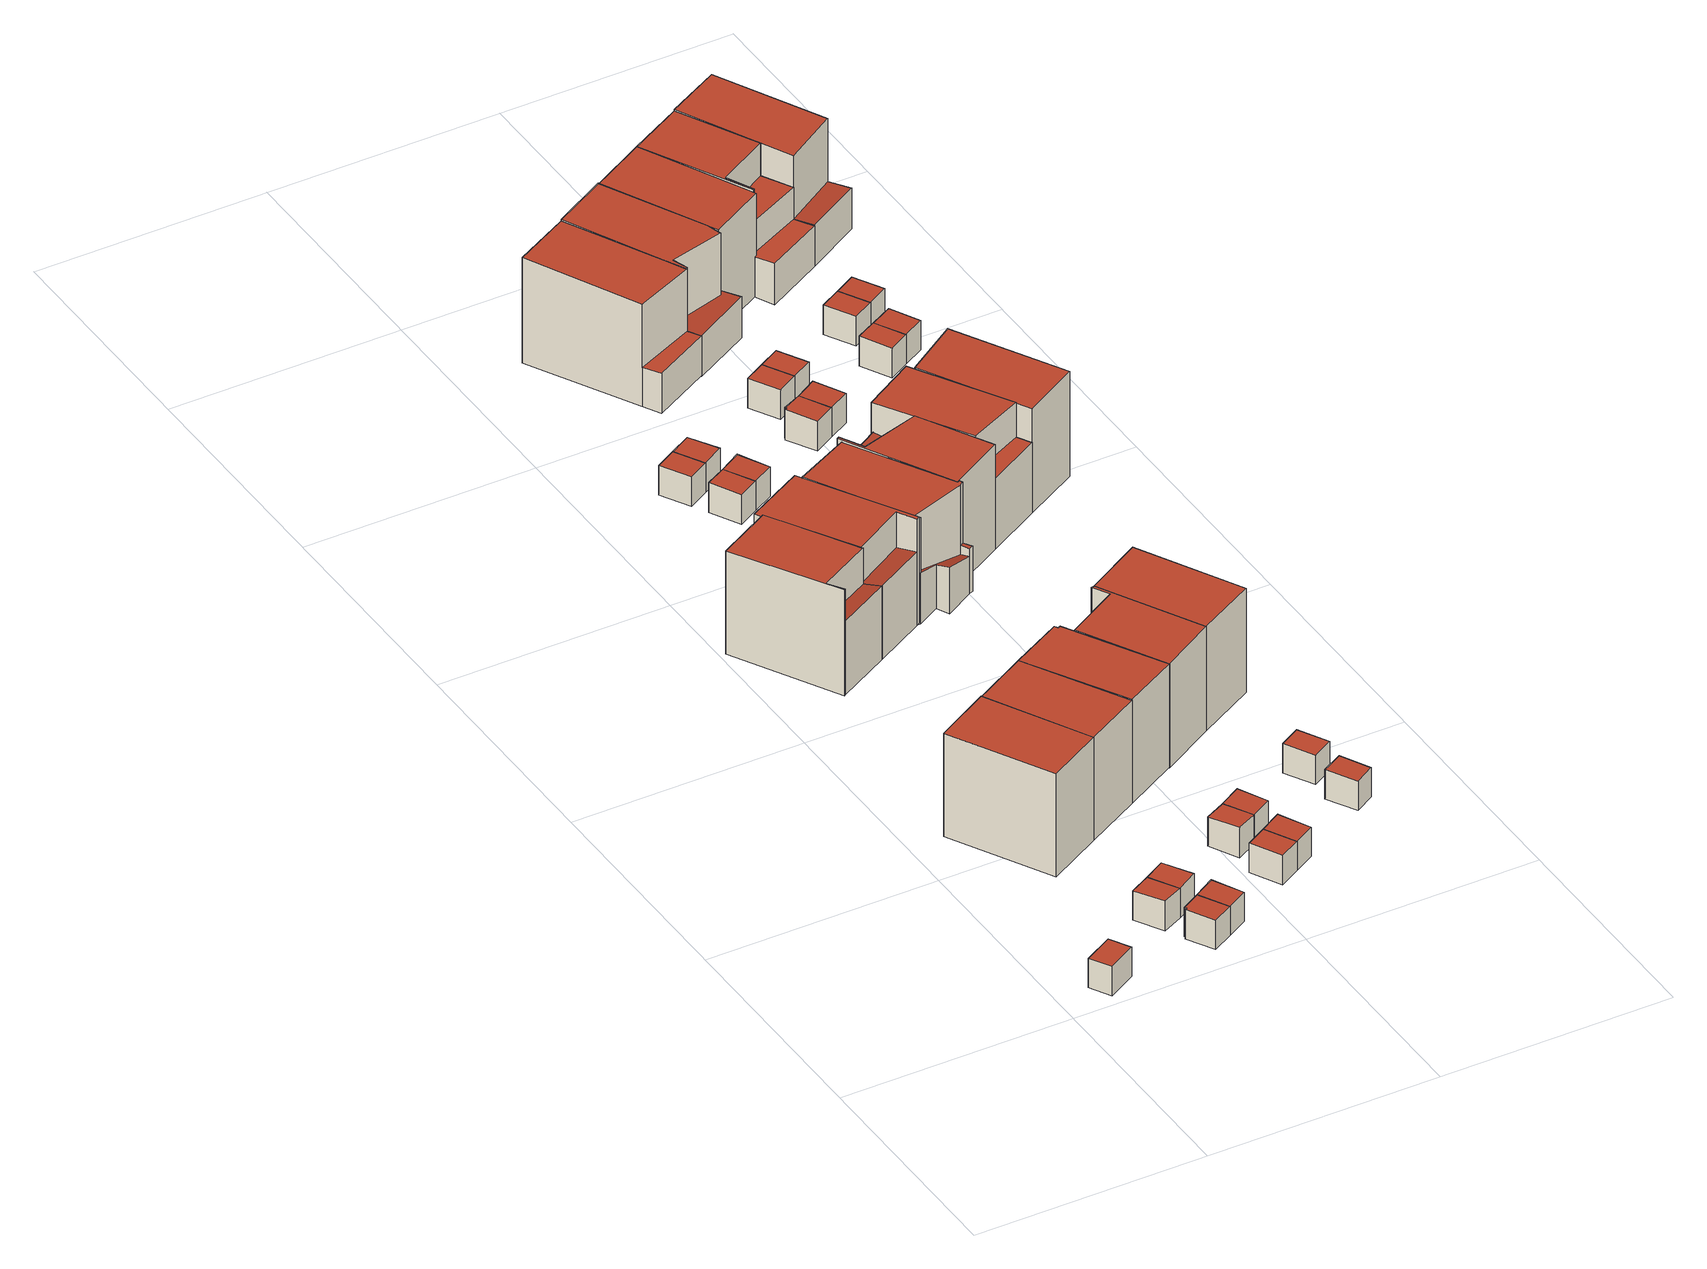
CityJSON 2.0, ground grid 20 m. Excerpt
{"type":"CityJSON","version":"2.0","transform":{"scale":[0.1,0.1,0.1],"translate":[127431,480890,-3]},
"CityObjects":{
"building1":{"type":"Building","attributes":{"b3_dak_type":"multiple horizontal","b3_h_dak_50p":0.6,"b3_h_dak_70p":0.63,"b3_h_dak_max":0.72,"b3_h_dak_min":0.54,"b3_h_maaiveld":-2.08,"b3_kas_warenhuis":false,"b3_mutatie_ahn3_ahn4":true,"b3_reconstructie_onvolledig":false,"b3_rmse_lod12":0.0441,"b3_rmse_lod13":0.0441,"b3_rmse_lod22":0.0418,"b3_val3dity_lod12":"[]","b3_val3dity_lod13":"[]","b3_val3dity_lod22":"[]","b3_volume_lod12":15.95,"b3_volume_lod13":15.95,"b3_volume_lod22":15.9,"geconstateerd":false,"oorspronkelijkbouwjaar":2018,"status":"Pand in gebruik"},"children":["building1-1"]},
"building1-1":{"type":"BuildingPart","parents":["building1"],"geometry":[{"type":"Solid","lod":"2.2","boundaries":[[[[0,1,2,3]],[[4,0,3,5]],[[5,3,2,6]],[[6,2,1,7]],[[7,1,0,4]],[[7,4,5,6]]]],"semantics":{"surfaces":[{"type":"GroundSurface"},{"type":"WallSurface","on_footprint_edge":true},{"type":"RoofSurface"}],"values":[[0,1,1,1,1,2]]}}]},
"building2":{"type":"Building","attributes":{"b3_dak_type":"multiple horizontal","b3_h_dak_50p":0.63,"b3_h_dak_70p":0.66,"b3_h_dak_max":0.71,"b3_h_dak_min":0.42,"b3_h_maaiveld":-2.09,"b3_kas_warenhuis":false,"b3_mutatie_ahn3_ahn4":true,"b3_reconstructie_onvolledig":false,"b3_rmse_lod12":0.0407,"b3_rmse_lod13":0.0407,"b3_rmse_lod22":0.0365,"b3_val3dity_lod12":"[]","b3_val3dity_lod13":"[]","b3_val3dity_lod22":"[]","b3_volume_lod12":16,"b3_volume_lod13":16,"b3_volume_lod22":15.91,"geconstateerd":false,"oorspronkelijkbouwjaar":2018,"status":"Pand in gebruik"},"children":["building2-1"]},
"building2-1":{"type":"BuildingPart","parents":["building2"],"geometry":[{"type":"Solid","lod":"2.2","boundaries":[[[[8,9,10,11]],[[12,9,8,13]],[[14,10,9,12]],[[13,8,11,15]],[[15,11,10,14]],[[15,14,12,13]]]],"semantics":{"surfaces":[{"type":"GroundSurface"},{"type":"WallSurface","on_footprint_edge":true},{"type":"RoofSurface"}],"values":[[0,1,1,1,1,2]]}}]},
"building3":{"type":"Building","attributes":{"b3_dak_type":"multiple horizontal","b3_h_dak_50p":7.07,"b3_h_dak_70p":7.19,"b3_h_dak_max":7.38,"b3_h_dak_min":6.91,"b3_h_maaiveld":-2.43,"b3_kas_warenhuis":false,"b3_mutatie_ahn3_ahn4":true,"b3_reconstructie_onvolledig":false,"b3_rmse_lod12":0.13,"b3_rmse_lod13":0.13,"b3_rmse_lod22":0.111,"b3_val3dity_lod12":"[]","b3_val3dity_lod13":"[]","b3_val3dity_lod22":"[]","b3_volume_lod12":508.19,"b3_volume_lod13":508.19,"b3_volume_lod22":504.8,"geconstateerd":false,"oorspronkelijkbouwjaar":2018,"status":"Pand in gebruik"},"children":["building3-1"]},
"building3-1":{"type":"BuildingPart","parents":["building3"],"geometry":[{"type":"Solid","lod":"2.2","boundaries":[[[[16,17,18,19]],[[20,17,16,21]],[[21,16,19,22]],[[23,18,17,20]],[[22,19,18,23]],[[22,23,20,21]]]],"semantics":{"surfaces":[{"type":"GroundSurface"},{"type":"WallSurface","on_footprint_edge":true},{"type":"RoofSurface"}],"values":[[0,1,1,1,1,2]]}}]},
"building4":{"type":"Building","attributes":{"b3_dak_type":"multiple horizontal","b3_h_dak_50p":0.61,"b3_h_dak_70p":0.63,"b3_h_dak_max":0.71,"b3_h_dak_min":0.51,"b3_h_maaiveld":-2.09,"b3_kas_warenhuis":false,"b3_mutatie_ahn3_ahn4":true,"b3_reconstructie_onvolledig":false,"b3_rmse_lod12":0.0345,"b3_rmse_lod13":0.0345,"b3_rmse_lod22":0.0316,"b3_val3dity_lod12":"[]","b3_val3dity_lod13":"[]","b3_val3dity_lod22":"[]","b3_volume_lod12":15.91,"b3_volume_lod13":15.91,"b3_volume_lod22":15.88,"geconstateerd":false,"oorspronkelijkbouwjaar":2018,"status":"Pand in gebruik"},"children":["building4-1"]},
"building4-1":{"type":"BuildingPart","parents":["building4"],"geometry":[{"type":"Solid","lod":"2.2","boundaries":[[[[24,25,26,27,28,29]],[[30,24,29,31]],[[32,26,25,33]],[[34,27,26,32]],[[31,29,28,35]],[[35,28,27,34]],[[33,25,24,30]],[[33,30,31,35,34,32]]]],"semantics":{"surfaces":[{"type":"GroundSurface"},{"type":"WallSurface","on_footprint_edge":true},{"type":"RoofSurface"}],"values":[[0,1,1,1,1,1,1,2]]}}]},
"building5":{"type":"Building","attributes":{"b3_dak_type":"multiple horizontal","b3_h_dak_50p":0.63,"b3_h_dak_70p":0.65,"b3_h_dak_max":0.71,"b3_h_dak_min":0.55,"b3_h_maaiveld":-2.09,"b3_kas_warenhuis":false,"b3_mutatie_ahn3_ahn4":true,"b3_reconstructie_onvolledig":false,"b3_rmse_lod12":0.0331,"b3_rmse_lod13":0.0331,"b3_rmse_lod22":0.0301,"b3_val3dity_lod12":"[]","b3_val3dity_lod13":"[]","b3_val3dity_lod22":"[]","b3_volume_lod12":15.97,"b3_volume_lod13":15.97,"b3_volume_lod22":15.92,"geconstateerd":false,"oorspronkelijkbouwjaar":2018,"status":"Pand in gebruik"},"children":["building5-1"]},
"building5-1":{"type":"BuildingPart","parents":["building5"],"geometry":[{"type":"Solid","lod":"2.2","boundaries":[[[[36,37,10,9]],[[14,10,37,38]],[[12,9,10,14]],[[39,36,9,12]],[[38,37,36,39]],[[38,39,12,14]]]],"semantics":{"surfaces":[{"type":"GroundSurface"},{"type":"WallSurface","on_footprint_edge":true},{"type":"RoofSurface"}],"values":[[0,1,1,1,1,2]]}}]},
"building6":{"type":"Building","attributes":{"b3_dak_type":"multiple horizontal","b3_h_dak_50p":0.63,"b3_h_dak_70p":0.65,"b3_h_dak_max":0.7,"b3_h_dak_min":0.57,"b3_h_maaiveld":-2.09,"b3_kas_warenhuis":false,"b3_mutatie_ahn3_ahn4":true,"b3_reconstructie_onvolledig":false,"b3_rmse_lod12":0.0351,"b3_rmse_lod13":0.0351,"b3_rmse_lod22":0.0296,"b3_val3dity_lod12":"[]","b3_val3dity_lod13":"[]","b3_val3dity_lod22":"[]","b3_volume_lod12":16.19,"b3_volume_lod13":16.19,"b3_volume_lod22":16.16,"geconstateerd":false,"oorspronkelijkbouwjaar":2018,"status":"Pand in gebruik"},"children":["building6-1"]},
"building6-1":{"type":"BuildingPart","parents":["building6"],"geometry":[{"type":"Solid","lod":"2.2","boundaries":[[[[28,40,41,29]],[[42,40,28,35]],[[43,41,40,42]],[[35,28,29,31]],[[31,29,41,43]],[[31,43,42,35]]]],"semantics":{"surfaces":[{"type":"GroundSurface"},{"type":"WallSurface","on_footprint_edge":true},{"type":"RoofSurface"}],"values":[[0,1,1,1,1,2]]}}]},
"building7":{"type":"Building","attributes":{"b3_dak_type":"multiple horizontal","b3_h_dak_50p":7.09,"b3_h_dak_70p":7.21,"b3_h_dak_max":7.39,"b3_h_dak_min":6.9,"b3_h_maaiveld":-2.44,"b3_kas_warenhuis":false,"b3_mutatie_ahn3_ahn4":false,"b3_reconstructie_onvolledig":false,"b3_rmse_lod12":0.128,"b3_rmse_lod13":0.128,"b3_rmse_lod22":0.111,"b3_val3dity_lod12":"[]","b3_val3dity_lod13":"[]","b3_val3dity_lod22":"[]","b3_volume_lod12":509.82,"b3_volume_lod13":509.82,"b3_volume_lod22":506.48,"geconstateerd":false,"oorspronkelijkbouwjaar":2018,"status":"Pand in gebruik"},"children":["building7-1"]},
"building7-1":{"type":"BuildingPart","parents":["building7"],"geometry":[{"type":"Solid","lod":"2.2","boundaries":[[[[44,16,19,45]],[[21,16,44,46]],[[46,44,45,47]],[[48,19,16,21]],[[47,45,19,48]],[[47,48,21,46]]]],"semantics":{"surfaces":[{"type":"GroundSurface"},{"type":"WallSurface","on_footprint_edge":true},{"type":"RoofSurface"}],"values":[[0,1,1,1,1,2]]}}]},
"building8":{"type":"Building","attributes":{"b3_dak_type":"multiple horizontal","b3_h_dak_50p":7.04,"b3_h_dak_70p":7.19,"b3_h_dak_max":7.4,"b3_h_dak_min":3.95,"b3_h_maaiveld":-2.47,"b3_kas_warenhuis":false,"b3_mutatie_ahn3_ahn4":true,"b3_reconstructie_onvolledig":false,"b3_rmse_lod12":1.2,"b3_rmse_lod13":0.164,"b3_rmse_lod22":0.127,"b3_val3dity_lod12":"[]","b3_val3dity_lod13":"[]","b3_val3dity_lod22":"[]","b3_volume_lod12":539.79,"b3_volume_lod13":514.08,"b3_volume_lod22":509.12,"geconstateerd":false,"oorspronkelijkbouwjaar":2018,"status":"Pand in gebruik"},"children":["building8-1"]},
"building8-1":{"type":"BuildingPart","parents":["building8"],"geometry":[{"type":"Solid","lod":"2.2","boundaries":[[[[49,50,51,52,53,54,55]],[[56,57,58,59]],[[60,61,57,56]],[[62,51,50,63]],[[64,52,51,62]],[[65,53,52,64]],[[66,55,54,58]],[[59,58,54,53,65]],[[63,50,49,61,60]],[[61,49,55,66]],[[63,60,56,59,65,64,62]],[[61,66,58,57]]]],"semantics":{"surfaces":[{"type":"GroundSurface"},{"type":"WallSurface","on_footprint_edge":false},{"type":"WallSurface","on_footprint_edge":true},{"type":"RoofSurface"}],"values":[[0,1,1,2,2,2,2,2,2,2,3,3]]}}]},
"building9":{"type":"Building","attributes":{"b3_dak_type":"multiple horizontal","b3_h_dak_50p":0.61,"b3_h_dak_70p":0.63,"b3_h_dak_max":0.69,"b3_h_dak_min":0.51,"b3_h_maaiveld":-2.11,"b3_kas_warenhuis":false,"b3_mutatie_ahn3_ahn4":true,"b3_reconstructie_onvolledig":false,"b3_rmse_lod12":0.0415,"b3_rmse_lod13":0.0415,"b3_rmse_lod22":0.0357,"b3_val3dity_lod12":"[]","b3_val3dity_lod13":"[]","b3_val3dity_lod22":"[]","b3_volume_lod12":16.26,"b3_volume_lod13":16.26,"b3_volume_lod22":16.18,"geconstateerd":false,"oorspronkelijkbouwjaar":2018,"status":"Pand in gebruik"},"children":["building9-1"]},
"building9-1":{"type":"BuildingPart","parents":["building9"],"geometry":[{"type":"Solid","lod":"2.2","boundaries":[[[[67,68,69,70]],[[71,68,67,72]],[[72,67,70,73]],[[74,69,68,71]],[[73,70,69,74]],[[73,74,71,72]]]],"semantics":{"surfaces":[{"type":"GroundSurface"},{"type":"WallSurface","on_footprint_edge":true},{"type":"RoofSurface"}],"values":[[0,1,1,1,1,2]]}}]},
"building10":{"type":"Building","attributes":{"b3_dak_type":"multiple horizontal","b3_h_dak_50p":0.61,"b3_h_dak_70p":0.63,"b3_h_dak_max":0.7,"b3_h_dak_min":0.54,"b3_h_maaiveld":-2.13,"b3_kas_warenhuis":false,"b3_mutatie_ahn3_ahn4":true,"b3_reconstructie_onvolledig":false,"b3_rmse_lod12":0.0404,"b3_rmse_lod13":0.0404,"b3_rmse_lod22":0.0337,"b3_val3dity_lod12":"[]","b3_val3dity_lod13":"[]","b3_val3dity_lod22":"[]","b3_volume_lod12":15.99,"b3_volume_lod13":15.99,"b3_volume_lod22":15.94,"geconstateerd":false,"oorspronkelijkbouwjaar":2018,"status":"Pand in gebruik"},"children":["building10-1"]},
"building10-1":{"type":"BuildingPart","parents":["building10"],"geometry":[{"type":"Solid","lod":"2.2","boundaries":[[[[75,76,77,78]],[[79,76,75,80]],[[81,77,76,79]],[[80,75,78,82]],[[82,78,77,81]],[[82,81,79,80]]]],"semantics":{"surfaces":[{"type":"GroundSurface"},{"type":"WallSurface","on_footprint_edge":true},{"type":"RoofSurface"}],"values":[[0,1,1,1,1,2]]}}]},
"building11":{"type":"Building","attributes":{"b3_dak_type":"slanted","b3_h_dak_50p":7.04,"b3_h_dak_70p":7.19,"b3_h_dak_max":7.37,"b3_h_dak_min":3.97,"b3_h_maaiveld":-2.44,"b3_kas_warenhuis":false,"b3_mutatie_ahn3_ahn4":false,"b3_reconstructie_onvolledig":false,"b3_rmse_lod12":0.854,"b3_rmse_lod13":0.854,"b3_rmse_lod22":0.622,"b3_val3dity_lod12":"[]","b3_val3dity_lod13":"[]","b3_val3dity_lod22":"[]","b3_volume_lod12":509.03,"b3_volume_lod13":509.03,"b3_volume_lod22":504.03,"geconstateerd":false,"oorspronkelijkbouwjaar":2018,"status":"Pand in gebruik"},"children":["building11-1"]},
"building11-1":{"type":"BuildingPart","parents":["building11"],"geometry":[{"type":"Solid","lod":"2.2","boundaries":[[[[44,45,83,84,85,86]],[[87,88,89,90]],[[91,86,85,88,87]],[[47,45,44,92]],[[93,84,83,94]],[[90,89,94,95]],[[92,44,86,91]],[[88,85,84,93]],[[95,94,83,45,47]],[[88,93,94,89]],[[95,47,92,91,87,90]]]],"semantics":{"surfaces":[{"type":"GroundSurface"},{"type":"WallSurface","on_footprint_edge":false},{"type":"WallSurface","on_footprint_edge":true},{"type":"RoofSurface"}],"values":[[0,1,2,2,2,1,2,2,2,3,3]]}}]},
"building12":{"type":"Building","attributes":{"b3_dak_type":"multiple horizontal","b3_h_dak_50p":7.01,"b3_h_dak_70p":7.17,"b3_h_dak_max":7.39,"b3_h_dak_min":1.1,"b3_h_maaiveld":-2.48,"b3_kas_warenhuis":false,"b3_mutatie_ahn3_ahn4":false,"b3_reconstructie_onvolledig":false,"b3_rmse_lod12":2.42,"b3_rmse_lod13":0.156,"b3_rmse_lod22":0.123,"b3_val3dity_lod12":"[]","b3_val3dity_lod13":"[]","b3_val3dity_lod22":"[]","b3_volume_lod12":637.94,"b3_volume_lod13":568.72,"b3_volume_lod22":562.54,"geconstateerd":false,"oorspronkelijkbouwjaar":2018,"status":"Pand in gebruik"},"children":["building12-1"]},
"building12-1":{"type":"BuildingPart","parents":["building12"],"geometry":[{"type":"Solid","lod":"2.2","boundaries":[[[[96,97,98,99,55,100,53,52,101,102]],[[103,104,101,52,105]],[[106,102,101,104]],[[107,98,97,108,109]],[[110,96,102,106]],[[111,100,55,66]],[[65,53,100,111,112]],[[112,111,113,114]],[[114,113,115,116]],[[116,115,99,98,107]],[[66,55,99,115]],[[105,52,53,65]],[[108,97,96,110]],[[109,108,104,103]],[[66,115,113,111]],[[109,103,105,65,112,114,116,107]],[[104,108,110,106]]]],"semantics":{"surfaces":[{"type":"GroundSurface"},{"type":"WallSurface","on_footprint_edge":true},{"type":"WallSurface","on_footprint_edge":false},{"type":"RoofSurface"}],"values":[[0,1,1,1,1,1,1,2,2,1,1,1,1,2,3,3,3]]}}]},
"building13":{"type":"Building","attributes":{"b3_dak_type":"multiple horizontal","b3_h_dak_50p":0.61,"b3_h_dak_70p":0.65,"b3_h_dak_max":0.7,"b3_h_dak_min":0.49,"b3_h_maaiveld":-2.13,"b3_kas_warenhuis":false,"b3_mutatie_ahn3_ahn4":true,"b3_reconstructie_onvolledig":false,"b3_rmse_lod12":0.0399,"b3_rmse_lod13":0.0399,"b3_rmse_lod22":0.0324,"b3_val3dity_lod12":"[]","b3_val3dity_lod13":"[]","b3_val3dity_lod22":"[]","b3_volume_lod12":16.36,"b3_volume_lod13":16.36,"b3_volume_lod22":16.28,"geconstateerd":false,"oorspronkelijkbouwjaar":2018,"status":"Pand in gebruik"},"children":["building13-1"]},
"building13-1":{"type":"BuildingPart","parents":["building13"],"geometry":[{"type":"Solid","lod":"2.2","boundaries":[[[[117,67,70,118]],[[72,67,117,119]],[[119,117,118,120]],[[73,70,67,72]],[[120,118,70,73]],[[120,73,72,119]]]],"semantics":{"surfaces":[{"type":"GroundSurface"},{"type":"WallSurface","on_footprint_edge":true},{"type":"RoofSurface"}],"values":[[0,1,1,1,1,2]]}}]},
"building14":{"type":"Building","attributes":{"b3_dak_type":"multiple horizontal","b3_h_dak_50p":0.62,"b3_h_dak_70p":0.64,"b3_h_dak_max":0.7,"b3_h_dak_min":0.52,"b3_h_maaiveld":-2.13,"b3_kas_warenhuis":false,"b3_mutatie_ahn3_ahn4":true,"b3_reconstructie_onvolledig":false,"b3_rmse_lod12":0.0406,"b3_rmse_lod13":0.0406,"b3_rmse_lod22":0.0349,"b3_val3dity_lod12":"[]","b3_val3dity_lod13":"[]","b3_val3dity_lod22":"[]","b3_volume_lod12":16.08,"b3_volume_lod13":16.08,"b3_volume_lod22":16.02,"geconstateerd":false,"oorspronkelijkbouwjaar":2018,"status":"Pand in gebruik"},"children":["building14-1"]},
"building14-1":{"type":"BuildingPart","parents":["building14"],"geometry":[{"type":"Solid","lod":"2.2","boundaries":[[[[121,122,77,76]],[[81,77,122,123]],[[79,76,77,81]],[[124,121,76,79]],[[123,122,121,124]],[[123,124,79,81]]]],"semantics":{"surfaces":[{"type":"GroundSurface"},{"type":"WallSurface","on_footprint_edge":true},{"type":"RoofSurface"}],"values":[[0,1,1,1,1,2]]}}]},
"building15":{"type":"Building","attributes":{"b3_dak_type":"multiple horizontal","b3_h_dak_50p":0.61,"b3_h_dak_70p":0.64,"b3_h_dak_max":0.71,"b3_h_dak_min":0.55,"b3_h_maaiveld":-2.14,"b3_kas_warenhuis":false,"b3_mutatie_ahn3_ahn4":true,"b3_reconstructie_onvolledig":false,"b3_rmse_lod12":0.0325,"b3_rmse_lod13":0.0325,"b3_rmse_lod22":0.0307,"b3_val3dity_lod12":"[]","b3_val3dity_lod13":"[]","b3_val3dity_lod22":"[]","b3_volume_lod12":16.3,"b3_volume_lod13":16.3,"b3_volume_lod22":16.27,"geconstateerd":false,"oorspronkelijkbouwjaar":2018,"status":"Pand in gebruik"},"children":["building15-1"]},
"building15-1":{"type":"BuildingPart","parents":["building15"],"geometry":[{"type":"Solid","lod":"2.2","boundaries":[[[[125,126,127,128]],[[129,126,125,130]],[[130,125,128,131]],[[132,127,126,129]],[[131,128,127,132]],[[131,132,129,130]]]],"semantics":{"surfaces":[{"type":"GroundSurface"},{"type":"WallSurface","on_footprint_edge":true},{"type":"RoofSurface"}],"values":[[0,1,1,1,1,2]]}}]},
"building16":{"type":"Building","attributes":{"b3_dak_type":"multiple horizontal","b3_h_dak_50p":0.62,"b3_h_dak_70p":0.64,"b3_h_dak_max":0.71,"b3_h_dak_min":0.56,"b3_h_maaiveld":-2.14,"b3_kas_warenhuis":false,"b3_mutatie_ahn3_ahn4":true,"b3_reconstructie_onvolledig":false,"b3_rmse_lod12":0.0375,"b3_rmse_lod13":0.0375,"b3_rmse_lod22":0.0322,"b3_val3dity_lod12":"[]","b3_val3dity_lod13":"[]","b3_val3dity_lod22":"[]","b3_volume_lod12":16.38,"b3_volume_lod13":16.38,"b3_volume_lod22":16.33,"geconstateerd":false,"oorspronkelijkbouwjaar":2018,"status":"Pand in gebruik"},"children":["building16-1"]},
"building16-1":{"type":"BuildingPart","parents":["building16"],"geometry":[{"type":"Solid","lod":"2.2","boundaries":[[[[133,134,135,136]],[[137,134,133,138]],[[138,133,136,139]],[[140,135,134,137]],[[139,136,135,140]],[[139,140,137,138]]]],"semantics":{"surfaces":[{"type":"GroundSurface"},{"type":"WallSurface","on_footprint_edge":true},{"type":"RoofSurface"}],"values":[[0,1,1,1,1,2]]}}]},
"building17":{"type":"Building","attributes":{"b3_dak_type":"slanted","b3_h_dak_50p":7.05,"b3_h_dak_70p":7.19,"b3_h_dak_max":7.4,"b3_h_dak_min":3.93,"b3_h_maaiveld":-2.45,"b3_kas_warenhuis":false,"b3_mutatie_ahn3_ahn4":false,"b3_reconstructie_onvolledig":false,"b3_rmse_lod12":1.16,"b3_rmse_lod13":0.153,"b3_rmse_lod22":0.115,"b3_val3dity_lod12":"[]","b3_val3dity_lod13":"[]","b3_val3dity_lod22":"[]","b3_volume_lod12":509.53,"b3_volume_lod13":486.54,"b3_volume_lod22":482.27,"geconstateerd":false,"oorspronkelijkbouwjaar":2018,"status":"Pand in gebruik"},"children":["building17-1"]},
"building17-1":{"type":"BuildingPart","parents":["building17"],"geometry":[{"type":"Solid","lod":"2.2","boundaries":[[[[141,142,143,144,145,146]],[[147,142,141,148,149]],[[149,148,150,151]],[[151,150,152,153]],[[154,143,142,147]],[[153,152,145,144,91]],[[91,144,143,154]],[[148,141,146,93]],[[93,146,145,152]],[[91,154,147,149,151,153]],[[93,152,150,148]]]],"semantics":{"surfaces":[{"type":"GroundSurface"},{"type":"WallSurface","on_footprint_edge":true},{"type":"WallSurface","on_footprint_edge":false},{"type":"RoofSurface"}],"values":[[0,1,2,2,1,1,1,1,1,3,3]]}}]},
"building18":{"type":"Building","attributes":{"b3_dak_type":"multiple horizontal","b3_h_dak_50p":0.62,"b3_h_dak_70p":0.64,"b3_h_dak_max":0.71,"b3_h_dak_min":0.53,"b3_h_maaiveld":-2.14,"b3_kas_warenhuis":false,"b3_mutatie_ahn3_ahn4":true,"b3_reconstructie_onvolledig":false,"b3_rmse_lod12":0.0388,"b3_rmse_lod13":0.0388,"b3_rmse_lod22":0.034,"b3_val3dity_lod12":"[]","b3_val3dity_lod13":"[]","b3_val3dity_lod22":"[]","b3_volume_lod12":16.35,"b3_volume_lod13":16.35,"b3_volume_lod22":16.32,"geconstateerd":false,"oorspronkelijkbouwjaar":2018,"status":"Pand in gebruik"},"children":["building18-1"]},
"building18-1":{"type":"BuildingPart","parents":["building18"],"geometry":[{"type":"Solid","lod":"2.2","boundaries":[[[[155,156,125,128]],[[130,125,156,157]],[[131,128,125,130]],[[158,155,128,131]],[[157,156,155,158]],[[157,158,131,130]]]],"semantics":{"surfaces":[{"type":"GroundSurface"},{"type":"WallSurface","on_footprint_edge":true},{"type":"RoofSurface"}],"values":[[0,1,1,1,1,2]]}}]},
"building19":{"type":"Building","attributes":{"b3_dak_type":"multiple horizontal","b3_h_dak_50p":7.05,"b3_h_dak_70p":7.14,"b3_h_dak_max":7.43,"b3_h_dak_min":-1.61,"b3_h_maaiveld":-2.57,"b3_kas_warenhuis":false,"b3_mutatie_ahn3_ahn4":false,"b3_reconstructie_onvolledig":false,"b3_rmse_lod12":2.49,"b3_rmse_lod13":0.356,"b3_rmse_lod22":0.3,"b3_val3dity_lod12":"[]","b3_val3dity_lod13":"[]","b3_val3dity_lod22":"[]","b3_volume_lod12":680.9,"b3_volume_lod13":592.35,"b3_volume_lod22":585.58,"geconstateerd":false,"oorspronkelijkbouwjaar":2018,"status":"Pand in gebruik"},"children":["building19-1"]},
"building19-1":{"type":"BuildingPart","parents":["building19"],"geometry":[{"type":"Solid","lod":"2.2","boundaries":[[[[159,160,161,162,163,164,165,166,167,168,169,170,171]],[[172,160,159,110]],[[110,159,171,173]],[[174,175,166,165,176]],[[176,165,164,177]],[[178,173,171,170,179]],[[180,169,168,181]],[[181,168,167,182]],[[183,161,160,172]],[[184,177,164,163,185]],[[186,187,175,174]],[[182,167,166,175]],[[188,186,177,184]],[[179,170,169,180,189]],[[189,180,190,191]],[[192,183,173,178]],[[193,162,161,183,192]],[[185,163,162,193]],[[191,190,187,186,188]],[[177,186,174,176]],[[173,183,172,110]],[[187,190,180,181,182,175]],[[191,188,184,185,193,192,178,179,189]]]],"semantics":{"surfaces":[{"type":"GroundSurface"},{"type":"WallSurface","on_footprint_edge":true},{"type":"WallSurface","on_footprint_edge":false},{"type":"RoofSurface"}],"values":[[0,1,1,1,1,1,1,1,1,1,2,1,2,1,2,2,1,1,2,3,3,3,3]]}}]},
"building20":{"type":"Building","attributes":{"b3_dak_type":"multiple horizontal","b3_h_dak_50p":0.61,"b3_h_dak_70p":0.63,"b3_h_dak_max":0.7,"b3_h_dak_min":0.53,"b3_h_maaiveld":-2.14,"b3_kas_warenhuis":false,"b3_mutatie_ahn3_ahn4":true,"b3_reconstructie_onvolledig":false,"b3_rmse_lod12":0.034,"b3_rmse_lod13":0.034,"b3_rmse_lod22":0.0298,"b3_val3dity_lod12":"[]","b3_val3dity_lod13":"[]","b3_val3dity_lod22":"[]","b3_volume_lod12":16.38,"b3_volume_lod13":16.38,"b3_volume_lod22":16.34,"geconstateerd":false,"oorspronkelijkbouwjaar":2018,"status":"Pand in gebruik"},"children":["building20-1"]},
"building20-1":{"type":"BuildingPart","parents":["building20"],"geometry":[{"type":"Solid","lod":"2.2","boundaries":[[[[136,194,195,133]],[[196,194,136,139]],[[197,195,194,196]],[[139,136,133,138]],[[138,133,195,197]],[[138,197,196,139]]]],"semantics":{"surfaces":[{"type":"GroundSurface"},{"type":"WallSurface","on_footprint_edge":true},{"type":"RoofSurface"}],"values":[[0,1,1,1,1,2]]}}]},
"building21":{"type":"Building","attributes":{"b3_dak_type":"multiple horizontal","b3_h_dak_50p":0.6,"b3_h_dak_70p":0.63,"b3_h_dak_max":0.71,"b3_h_dak_min":0.53,"b3_h_maaiveld":-2.12,"b3_kas_warenhuis":false,"b3_mutatie_ahn3_ahn4":true,"b3_reconstructie_onvolledig":false,"b3_rmse_lod12":0.037,"b3_rmse_lod13":0.037,"b3_rmse_lod22":0.0318,"b3_val3dity_lod12":"[]","b3_val3dity_lod13":"[]","b3_val3dity_lod22":"[]","b3_volume_lod12":16.29,"b3_volume_lod13":16.29,"b3_volume_lod22":16.22,"geconstateerd":false,"oorspronkelijkbouwjaar":2018,"status":"Pand in gebruik"},"children":["building21-1"]},
"building21-1":{"type":"BuildingPart","parents":["building21"],"geometry":[{"type":"Solid","lod":"2.2","boundaries":[[[[198,199,200,201]],[[202,199,198,203]],[[204,200,199,202]],[[203,198,201,205]],[[205,201,200,204]],[[205,204,202,203]]]],"semantics":{"surfaces":[{"type":"GroundSurface"},{"type":"WallSurface","on_footprint_edge":true},{"type":"RoofSurface"}],"values":[[0,1,1,1,1,2]]}}]},
"building22":{"type":"Building","attributes":{"b3_dak_type":"multiple horizontal","b3_h_dak_50p":0.6,"b3_h_dak_70p":0.62,"b3_h_dak_max":0.71,"b3_h_dak_min":0.49,"b3_h_maaiveld":-2.13,"b3_kas_warenhuis":false,"b3_mutatie_ahn3_ahn4":true,"b3_reconstructie_onvolledig":false,"b3_rmse_lod12":0.0428,"b3_rmse_lod13":0.0428,"b3_rmse_lod22":0.0397,"b3_val3dity_lod12":"[]","b3_val3dity_lod13":"[]","b3_val3dity_lod22":"[]","b3_volume_lod12":15.98,"b3_volume_lod13":15.98,"b3_volume_lod22":15.89,"geconstateerd":false,"oorspronkelijkbouwjaar":2018,"status":"Pand in gebruik"},"children":["building22-1"]},
"building22-1":{"type":"BuildingPart","parents":["building22"],"geometry":[{"type":"Solid","lod":"2.2","boundaries":[[[[206,207,208,209]],[[210,207,206,211]],[[212,208,207,210]],[[211,206,209,213]],[[213,209,208,212]],[[213,212,210,211]]]],"semantics":{"surfaces":[{"type":"GroundSurface"},{"type":"WallSurface","on_footprint_edge":true},{"type":"RoofSurface"}],"values":[[0,1,1,1,1,2]]}}]},
"building23":{"type":"Building","attributes":{"b3_dak_type":"multiple horizontal","b3_h_dak_50p":7.12,"b3_h_dak_70p":7.23,"b3_h_dak_max":7.41,"b3_h_dak_min":6.9,"b3_h_maaiveld":-2.46,"b3_kas_warenhuis":false,"b3_mutatie_ahn3_ahn4":true,"b3_reconstructie_onvolledig":false,"b3_rmse_lod12":0.138,"b3_rmse_lod13":0.138,"b3_rmse_lod22":0.119,"b3_val3dity_lod12":"[]","b3_val3dity_lod13":"[]","b3_val3dity_lod22":"[]","b3_volume_lod12":534.98,"b3_volume_lod13":534.98,"b3_volume_lod22":531.24,"geconstateerd":false,"oorspronkelijkbouwjaar":2018,"status":"Pand in gebruik"},"children":["building23-1"]},
"building23-1":{"type":"BuildingPart","parents":["building23"],"geometry":[{"type":"Solid","lod":"2.2","boundaries":[[[[142,214,215,143]],[[216,214,142,147]],[[217,215,214,216]],[[147,142,143,154]],[[154,143,215,217]],[[154,217,216,147]]]],"semantics":{"surfaces":[{"type":"GroundSurface"},{"type":"WallSurface","on_footprint_edge":true},{"type":"RoofSurface"}],"values":[[0,1,1,1,1,2]]}}]},
"building24":{"type":"Building","attributes":{"b3_dak_type":"multiple horizontal","b3_h_dak_50p":7.07,"b3_h_dak_70p":7.23,"b3_h_dak_max":7.42,"b3_h_dak_min":1.09,"b3_h_maaiveld":-2.5,"b3_kas_warenhuis":false,"b3_mutatie_ahn3_ahn4":true,"b3_reconstructie_onvolledig":false,"b3_rmse_lod12":2.68,"b3_rmse_lod13":1.11,"b3_rmse_lod22":0.109,"b3_val3dity_lod12":"[]","b3_val3dity_lod13":"[]","b3_val3dity_lod22":"[]","b3_volume_lod12":641.14,"b3_volume_lod13":565.88,"b3_volume_lod22":536.8,"geconstateerd":false,"oorspronkelijkbouwjaar":2018,"status":"Pand in gebruik"},"children":["building24-1"]},
"building24-1":{"type":"BuildingPart","parents":["building24"],"geometry":[{"type":"Solid","lod":"2.2","boundaries":[[[[218,219,220,221,222,223,224]],[[225,219,218,226,227]],[[228,225,229,230]],[[231,232,222,221,193]],[[172,223,222,232]],[[233,224,223,172]],[[193,221,220,234]],[[234,220,219,225,228]],[[235,236,237,232,231]],[[227,226,237,236]],[[230,229,236,235]],[[226,218,224,233]],[[236,229,225,227]],[[230,235,231,193,234,228]],[[226,233,172,232,237]]]],"semantics":{"surfaces":[{"type":"GroundSurface"},{"type":"WallSurface","on_footprint_edge":true},{"type":"WallSurface","on_footprint_edge":false},{"type":"RoofSurface"}],"values":[[0,1,2,1,1,1,1,1,2,2,2,1,3,3,3]]}}]},
"building25":{"type":"Building","attributes":{"b3_dak_type":"multiple horizontal","b3_h_dak_50p":7.05,"b3_h_dak_70p":7.21,"b3_h_dak_max":7.42,"b3_h_dak_min":1.1,"b3_h_maaiveld":-2.44,"b3_kas_warenhuis":false,"b3_mutatie_ahn3_ahn4":false,"b3_reconstructie_onvolledig":false,"b3_rmse_lod12":2.14,"b3_rmse_lod13":0.17,"b3_rmse_lod22":0.0995,"b3_val3dity_lod12":"[]","b3_val3dity_lod13":"[]","b3_val3dity_lod22":"[]","b3_volume_lod12":665.99,"b3_volume_lod13":617.83,"b3_volume_lod22":610.81,"geconstateerd":false,"oorspronkelijkbouwjaar":2018,"status":"Pand in gebruik"},"children":["building25-1"]},
"building25-1":{"type":"BuildingPart","parents":["building25"],"geometry":[{"type":"Solid","lod":"2.2","boundaries":[[[[238,239,240,241,242,243]],[[244,239,238,245]],[[245,238,243,246,247]],[[247,246,248,249]],[[249,248,240,239,244]],[[246,243,242,250]],[[250,242,241,251]],[[251,241,240,248]],[[249,244,245,247]],[[251,248,246,250]]]],"semantics":{"surfaces":[{"type":"GroundSurface"},{"type":"WallSurface","on_footprint_edge":true},{"type":"WallSurface","on_footprint_edge":false},{"type":"RoofSurface"}],"values":[[0,1,1,2,1,1,1,1,3,3]]}}]},
"building26":{"type":"Building","attributes":{"b3_dak_type":"multiple horizontal","b3_h_dak_50p":0.61,"b3_h_dak_70p":0.64,"b3_h_dak_max":0.71,"b3_h_dak_min":0.55,"b3_h_maaiveld":-2.14,"b3_kas_warenhuis":false,"b3_mutatie_ahn3_ahn4":true,"b3_reconstructie_onvolledig":false,"b3_rmse_lod12":0.0388,"b3_rmse_lod13":0.0388,"b3_rmse_lod22":0.0318,"b3_val3dity_lod12":"[]","b3_val3dity_lod13":"[]","b3_val3dity_lod22":"[]","b3_volume_lod12":16.36,"b3_volume_lod13":16.36,"b3_volume_lod22":16.32,"geconstateerd":false,"oorspronkelijkbouwjaar":2018,"status":"Pand in gebruik"},"children":["building26-1"]},
"building26-1":{"type":"BuildingPart","parents":["building26"],"geometry":[{"type":"Solid","lod":"2.2","boundaries":[[[[252,253,254,255,256,257]],[[258,256,255,259]],[[260,253,252,261]],[[262,254,253,260]],[[259,255,254,262]],[[263,257,256,258]],[[261,252,257,263]],[[261,263,258,259,262,260]]]],"semantics":{"surfaces":[{"type":"GroundSurface"},{"type":"WallSurface","on_footprint_edge":true},{"type":"RoofSurface"}],"values":[[0,1,1,1,1,1,1,2]]}}]},
"building27":{"type":"Building","attributes":{"b3_dak_type":"multiple horizontal","b3_h_dak_50p":0.62,"b3_h_dak_70p":0.63,"b3_h_dak_max":0.72,"b3_h_dak_min":0.54,"b3_h_maaiveld":-2.13,"b3_kas_warenhuis":false,"b3_mutatie_ahn3_ahn4":true,"b3_reconstructie_onvolledig":false,"b3_rmse_lod12":0.0392,"b3_rmse_lod13":0.0392,"b3_rmse_lod22":0.0342,"b3_val3dity_lod12":"[]","b3_val3dity_lod13":"[]","b3_val3dity_lod22":"[]","b3_volume_lod12":16.3,"b3_volume_lod13":16.3,"b3_volume_lod22":16.22,"geconstateerd":false,"oorspronkelijkbouwjaar":2018,"status":"Pand in gebruik"},"children":["building27-1"]},
"building27-1":{"type":"BuildingPart","parents":["building27"],"geometry":[{"type":"Solid","lod":"2.2","boundaries":[[[[264,265,266,267]],[[268,265,264,269]],[[270,266,265,268]],[[269,264,267,271]],[[271,267,266,270]],[[271,270,268,269]]]],"semantics":{"surfaces":[{"type":"GroundSurface"},{"type":"WallSurface","on_footprint_edge":true},{"type":"RoofSurface"}],"values":[[0,1,1,1,1,2]]}}]},
"building28":{"type":"Building","attributes":{"b3_dak_type":"slanted","b3_h_dak_50p":7.05,"b3_h_dak_70p":7.2,"b3_h_dak_max":7.4,"b3_h_dak_min":1.11,"b3_h_maaiveld":-2.49,"b3_kas_warenhuis":false,"b3_mutatie_ahn3_ahn4":true,"b3_reconstructie_onvolledig":false,"b3_rmse_lod12":2.42,"b3_rmse_lod13":0.174,"b3_rmse_lod22":0.158,"b3_val3dity_lod12":"[]","b3_val3dity_lod13":"[]","b3_val3dity_lod22":"[]","b3_volume_lod12":641.61,"b3_volume_lod13":573.27,"b3_volume_lod22":567.04,"geconstateerd":false,"oorspronkelijkbouwjaar":2018,"status":"Pand in gebruik"},"children":["building28-1"]},
"building28-1":{"type":"BuildingPart","parents":["building28"],"geometry":[{"type":"Solid","lod":"2.2","boundaries":[[[[224,272,273,274,275,220,276,277]],[[278,272,224,233]],[[279,273,272,278]],[[233,224,277,280]],[[281,282,274,273,279,283]],[[284,220,275,285]],[[286,276,220,284]],[[287,280,277,276,286,288]],[[283,279,280,287]],[[288,286,282,281]],[[285,275,274,282]],[[280,279,278,233]],[[288,281,283,287]],[[285,282,286,284]]]],"semantics":{"surfaces":[{"type":"GroundSurface"},{"type":"WallSurface","on_footprint_edge":true},{"type":"WallSurface","on_footprint_edge":false},{"type":"RoofSurface"}],"values":[[0,1,1,1,1,1,1,1,2,2,1,3,3,3]]}}]},
"building29":{"type":"Building","attributes":{"b3_dak_type":"multiple horizontal","b3_h_dak_50p":0.62,"b3_h_dak_70p":0.64,"b3_h_dak_max":0.71,"b3_h_dak_min":0.54,"b3_h_maaiveld":-2.13,"b3_kas_warenhuis":false,"b3_mutatie_ahn3_ahn4":true,"b3_reconstructie_onvolledig":false,"b3_rmse_lod12":0.0359,"b3_rmse_lod13":0.0359,"b3_rmse_lod22":0.0312,"b3_val3dity_lod12":"[]","b3_val3dity_lod13":"[]","b3_val3dity_lod22":"[]","b3_volume_lod12":16.24,"b3_volume_lod13":16.24,"b3_volume_lod22":16.22,"geconstateerd":false,"oorspronkelijkbouwjaar":2018,"status":"Pand in gebruik"},"children":["building29-1"]},
"building29-1":{"type":"BuildingPart","parents":["building29"],"geometry":[{"type":"Solid","lod":"2.2","boundaries":[[[[289,255,254,290]],[[259,255,289,291]],[[291,289,290,292]],[[262,254,255,259]],[[292,290,254,262]],[[292,262,259,291]]]],"semantics":{"surfaces":[{"type":"GroundSurface"},{"type":"WallSurface","on_footprint_edge":true},{"type":"RoofSurface"}],"values":[[0,1,1,1,1,2]]}}]},
"building30":{"type":"Building","attributes":{"b3_dak_type":"multiple horizontal","b3_h_dak_50p":7.03,"b3_h_dak_70p":7.17,"b3_h_dak_max":7.4,"b3_h_dak_min":1.14,"b3_h_maaiveld":-2.48,"b3_kas_warenhuis":false,"b3_mutatie_ahn3_ahn4":true,"b3_reconstructie_onvolledig":false,"b3_rmse_lod12":2.29,"b3_rmse_lod13":0.166,"b3_rmse_lod22":0.0939,"b3_val3dity_lod12":"[]","b3_val3dity_lod13":"[]","b3_val3dity_lod22":"[]","b3_volume_lod12":641.7,"b3_volume_lod13":574.25,"b3_volume_lod22":568.01,"geconstateerd":false,"oorspronkelijkbouwjaar":2018,"status":"Pand in gebruik"},"children":["building30-1"]},
"building30-1":{"type":"BuildingPart","parents":["building30"],"geometry":[{"type":"Solid","lod":"2.2","boundaries":[[[[293,294,295,296,297,298,299,300]],[[301,297,296,302]],[[303,304,305,306]],[[306,305,307,308]],[[309,294,293,310]],[[308,307,295,294,309]],[[311,300,299,251]],[[251,299,298,312]],[[312,298,297,301]],[[302,296,295,307]],[[310,293,300,311,313]],[[314,315,304,303]],[[313,311,315,314]],[[313,314,303,306,308,309,310]],[[315,311,251,312,301,302,307,305,304]]]],"semantics":{"surfaces":[{"type":"GroundSurface"},{"type":"WallSurface","on_footprint_edge":true},{"type":"WallSurface","on_footprint_edge":false},{"type":"RoofSurface"}],"values":[[0,1,2,2,1,1,1,1,1,1,1,2,2,3,3]]}}]},
"building31":{"type":"Building","attributes":{"b3_dak_type":"multiple horizontal","b3_h_dak_50p":0.61,"b3_h_dak_70p":0.63,"b3_h_dak_max":0.73,"b3_h_dak_min":0.56,"b3_h_maaiveld":-2.1,"b3_kas_warenhuis":false,"b3_mutatie_ahn3_ahn4":true,"b3_reconstructie_onvolledig":false,"b3_rmse_lod12":0.0374,"b3_rmse_lod13":0.0374,"b3_rmse_lod22":0.0347,"b3_val3dity_lod12":"[]","b3_val3dity_lod13":"[]","b3_val3dity_lod22":"[]","b3_volume_lod12":16.15,"b3_volume_lod13":16.15,"b3_volume_lod22":16.12,"geconstateerd":false,"oorspronkelijkbouwjaar":2018,"status":"Pand in gebruik"},"children":["building31-1"]},
"building31-1":{"type":"BuildingPart","parents":["building31"],"geometry":[{"type":"Solid","lod":"2.2","boundaries":[[[[316,317,266,265]],[[270,266,317,318]],[[268,265,266,270]],[[319,316,265,268]],[[318,317,316,319]],[[318,319,268,270]]]],"semantics":{"surfaces":[{"type":"GroundSurface"},{"type":"WallSurface","on_footprint_edge":true},{"type":"RoofSurface"}],"values":[[0,1,1,1,1,2]]}}]},
"building32":{"type":"Building","attributes":{"b3_dak_type":"multiple horizontal","b3_h_dak_50p":7.07,"b3_h_dak_70p":7.18,"b3_h_dak_max":7.38,"b3_h_dak_min":1.11,"b3_h_maaiveld":-2.48,"b3_kas_warenhuis":false,"b3_mutatie_ahn3_ahn4":true,"b3_reconstructie_onvolledig":false,"b3_rmse_lod12":2.07,"b3_rmse_lod13":0.145,"b3_rmse_lod22":0.117,"b3_val3dity_lod12":"[]","b3_val3dity_lod13":"[]","b3_val3dity_lod22":"[]","b3_volume_lod12":636.48,"b3_volume_lod13":580.34,"b3_volume_lod22":574.99,"geconstateerd":false,"oorspronkelijkbouwjaar":2018,"status":"Pand in gebruik"},"children":["building32-1"]},
"building32-1":{"type":"BuildingPart","parents":["building32"],"geometry":[{"type":"Solid","lod":"2.2","boundaries":[[[[320,272,321,322,323,275]],[[278,272,320,324]],[[325,326,324,327]],[[328,323,322,326,325]],[[329,321,272,278]],[[326,322,321,329]],[[327,324,320,275,330]],[[330,275,323,328]],[[326,329,278,324]],[[330,328,325,327]]]],"semantics":{"surfaces":[{"type":"GroundSurface"},{"type":"WallSurface","on_footprint_edge":true},{"type":"WallSurface","on_footprint_edge":false},{"type":"RoofSurface"}],"values":[[0,1,2,1,1,1,1,1,3,3]]}}]},
"building33":{"type":"Building","attributes":{"b3_dak_type":"multiple horizontal","b3_h_dak_50p":7.06,"b3_h_dak_70p":7.18,"b3_h_dak_max":7.4,"b3_h_dak_min":6.89,"b3_h_maaiveld":-2.49,"b3_kas_warenhuis":false,"b3_mutatie_ahn3_ahn4":true,"b3_reconstructie_onvolledig":false,"b3_rmse_lod12":0.174,"b3_rmse_lod13":0.174,"b3_rmse_lod22":0.0978,"b3_val3dity_lod12":"[]","b3_val3dity_lod13":"[]","b3_val3dity_lod22":"[]","b3_volume_lod12":543.37,"b3_volume_lod13":543.37,"b3_volume_lod22":537.33,"geconstateerd":false,"oorspronkelijkbouwjaar":2018,"status":"Pand in gebruik"},"children":["building33-1"]},
"building33-1":{"type":"BuildingPart","parents":["building33"],"geometry":[{"type":"Solid","lod":"2.2","boundaries":[[[[294,331,332,296]],[[333,331,294,334]],[[335,332,331,333]],[[334,294,296,336]],[[336,296,332,335]],[[336,335,333,334]]]],"semantics":{"surfaces":[{"type":"GroundSurface"},{"type":"WallSurface","on_footprint_edge":true},{"type":"RoofSurface"}],"values":[[0,1,1,1,1,2]]}}]},
"building34":{"type":"Building","attributes":{"b3_dak_type":"multiple horizontal","b3_h_dak_50p":0.62,"b3_h_dak_70p":0.64,"b3_h_dak_max":0.72,"b3_h_dak_min":0.54,"b3_h_maaiveld":-2.12,"b3_kas_warenhuis":false,"b3_mutatie_ahn3_ahn4":true,"b3_reconstructie_onvolledig":false,"b3_rmse_lod12":0.0377,"b3_rmse_lod13":0.0377,"b3_rmse_lod22":0.0339,"b3_val3dity_lod12":"[]","b3_val3dity_lod13":"[]","b3_val3dity_lod22":"[]","b3_volume_lod12":16.27,"b3_volume_lod13":16.27,"b3_volume_lod22":16.23,"geconstateerd":false,"oorspronkelijkbouwjaar":2018,"status":"Pand in gebruik"},"children":["building34-1"]},
"building34-1":{"type":"BuildingPart","parents":["building34"],"geometry":[{"type":"Solid","lod":"2.2","boundaries":[[[[337,338,339,340]],[[341,338,337,342]],[[343,339,338,341]],[[342,337,340,344]],[[344,340,339,343]],[[344,343,341,342]]]],"semantics":{"surfaces":[{"type":"GroundSurface"},{"type":"WallSurface","on_footprint_edge":true},{"type":"RoofSurface"}],"values":[[0,1,1,1,1,2]]}}]},
"building35":{"type":"Building","attributes":{"b3_dak_type":"multiple horizontal","b3_h_dak_50p":0.62,"b3_h_dak_70p":0.64,"b3_h_dak_max":0.69,"b3_h_dak_min":0.45,"b3_h_maaiveld":-2.09,"b3_kas_warenhuis":false,"b3_mutatie_ahn3_ahn4":true,"b3_reconstructie_onvolledig":false,"b3_rmse_lod12":0.038,"b3_rmse_lod13":0.038,"b3_rmse_lod22":0.0356,"b3_val3dity_lod12":"[]","b3_val3dity_lod13":"[]","b3_val3dity_lod22":"[]","b3_volume_lod12":16.07,"b3_volume_lod13":16.07,"b3_volume_lod22":16.02,"geconstateerd":false,"oorspronkelijkbouwjaar":2018,"status":"Pand in gebruik"},"children":["building35-1"]},
"building35-1":{"type":"BuildingPart","parents":["building35"],"geometry":[{"type":"Solid","lod":"2.2","boundaries":[[[[345,346,347,348]],[[349,346,345,350]],[[350,345,348,351]],[[352,347,346,349]],[[351,348,347,352]],[[351,352,349,350]]]],"semantics":{"surfaces":[{"type":"GroundSurface"},{"type":"WallSurface","on_footprint_edge":true},{"type":"RoofSurface"}],"values":[[0,1,1,1,1,2]]}}]},
"building36":{"type":"Building","attributes":{"b3_dak_type":"multiple horizontal","b3_h_dak_50p":7.06,"b3_h_dak_70p":7.21,"b3_h_dak_max":7.41,"b3_h_dak_min":1.07,"b3_h_maaiveld":-2.48,"b3_kas_warenhuis":false,"b3_mutatie_ahn3_ahn4":true,"b3_reconstructie_onvolledig":false,"b3_rmse_lod12":2.58,"b3_rmse_lod13":1.08,"b3_rmse_lod22":0.2,"b3_val3dity_lod12":"[]","b3_val3dity_lod13":"[]","b3_val3dity_lod22":"[]","b3_volume_lod12":642.33,"b3_volume_lod13":567.17,"b3_volume_lod22":532.98,"geconstateerd":false,"oorspronkelijkbouwjaar":2018,"status":"Pand in gebruik"},"children":["building36-1"]},
"building36-1":{"type":"BuildingPart","parents":["building36"],"geometry":[{"type":"Solid","lod":"2.2","boundaries":[[[[353,354,355,332,356,331,357,358,359]],[[360,354,353,361]],[[362,363,358,357,364]],[[364,357,331,333]],[[365,332,355,366]],[[367,356,332,365]],[[366,355,354,360]],[[368,369,359,358,363]],[[361,353,359,369]],[[370,371,369,368]],[[372,373,363,362]],[[374,370,373,372]],[[375,367,371,370,374]],[[333,331,356,367,375]],[[373,370,368,363]],[[371,367,365,366,360,361,369]],[[333,375,374,372,362,364]]]],"semantics":{"surfaces":[{"type":"GroundSurface"},{"type":"WallSurface","on_footprint_edge":true},{"type":"WallSurface","on_footprint_edge":false},{"type":"RoofSurface"}],"values":[[0,1,1,1,1,1,1,1,1,2,2,2,2,1,3,3,3]]}}]},
"building37":{"type":"Building","attributes":{"b3_dak_type":"multiple horizontal","b3_h_dak_50p":0.61,"b3_h_dak_70p":0.63,"b3_h_dak_max":0.71,"b3_h_dak_min":0.55,"b3_h_maaiveld":-2.12,"b3_kas_warenhuis":false,"b3_mutatie_ahn3_ahn4":true,"b3_reconstructie_onvolledig":false,"b3_rmse_lod12":0.0325,"b3_rmse_lod13":0.0325,"b3_rmse_lod22":0.0285,"b3_val3dity_lod12":"[]","b3_val3dity_lod13":"[]","b3_val3dity_lod22":"[]","b3_volume_lod12":16.27,"b3_volume_lod13":16.27,"b3_volume_lod22":16.23,"geconstateerd":false,"oorspronkelijkbouwjaar":2018,"status":"Pand in gebruik"},"children":["building37-1"]},
"building37-1":{"type":"BuildingPart","parents":["building37"],"geometry":[{"type":"Solid","lod":"2.2","boundaries":[[[[338,376,377,339]],[[378,376,338,341]],[[379,377,376,378]],[[341,338,339,343]],[[343,339,377,379]],[[343,379,378,341]]]],"semantics":{"surfaces":[{"type":"GroundSurface"},{"type":"WallSurface","on_footprint_edge":true},{"type":"RoofSurface"}],"values":[[0,1,1,1,1,2]]}}]},
"building38":{"type":"Building","attributes":{"b3_dak_type":"multiple horizontal","b3_h_dak_50p":0.62,"b3_h_dak_70p":0.64,"b3_h_dak_max":0.72,"b3_h_dak_min":0.54,"b3_h_maaiveld":-2.09,"b3_kas_warenhuis":false,"b3_mutatie_ahn3_ahn4":true,"b3_reconstructie_onvolledig":false,"b3_rmse_lod12":0.0356,"b3_rmse_lod13":0.0356,"b3_rmse_lod22":0.0338,"b3_val3dity_lod12":"[]","b3_val3dity_lod13":"[]","b3_val3dity_lod22":"[]","b3_volume_lod12":16.09,"b3_volume_lod13":16.09,"b3_volume_lod22":16.07,"geconstateerd":false,"oorspronkelijkbouwjaar":2018,"status":"Pand in gebruik"},"children":["building38-1"]},
"building38-1":{"type":"BuildingPart","parents":["building38"],"geometry":[{"type":"Solid","lod":"2.2","boundaries":[[[[345,348,380,381]],[[350,345,381,382]],[[382,381,380,383]],[[383,380,348,351]],[[351,348,345,350]],[[351,350,382,383]]]],"semantics":{"surfaces":[{"type":"GroundSurface"},{"type":"WallSurface","on_footprint_edge":true},{"type":"RoofSurface"}],"values":[[0,1,1,1,1,2]]}}]},
"building39":{"type":"Building","attributes":{"b3_dak_type":"multiple horizontal","b3_h_dak_50p":7.02,"b3_h_dak_70p":7.18,"b3_h_dak_max":7.4,"b3_h_dak_min":1.15,"b3_h_maaiveld":-2.47,"b3_kas_warenhuis":false,"b3_mutatie_ahn3_ahn4":true,"b3_reconstructie_onvolledig":false,"b3_rmse_lod12":2.24,"b3_rmse_lod13":0.162,"b3_rmse_lod22":0.0931,"b3_val3dity_lod12":"[]","b3_val3dity_lod13":"[]","b3_val3dity_lod22":"[]","b3_volume_lod12":634.78,"b3_volume_lod13":572.19,"b3_volume_lod22":566.54,"geconstateerd":false,"oorspronkelijkbouwjaar":2018,"status":"Pand in gebruik"},"children":["building39-1"]},
"building39-1":{"type":"BuildingPart","parents":["building39"],"geometry":[{"type":"Solid","lod":"2.2","boundaries":[[[[357,384,385,386,353,359]],[[387,384,357,388]],[[389,390,385,384,387]],[[369,359,353,391]],[[388,357,359,369,392]],[[391,353,386,393]],[[392,369,390,389]],[[393,386,385,390]],[[392,389,387,388]],[[393,390,369,391]]]],"semantics":{"surfaces":[{"type":"GroundSurface"},{"type":"WallSurface","on_footprint_edge":true},{"type":"WallSurface","on_footprint_edge":false},{"type":"RoofSurface"}],"values":[[0,1,1,1,1,1,2,1,3,3]]}}]}
},
"vertices":[
[36,4,9],[26,22,9],[51,36,9],[61,18,9],[36,4,36],[61,18,36],[51,36,36],[26,22,36],
[97,79,9],[115,89,9],[129,64,9],[111,55,9],[115,89,36],[97,79,36],[129,64,36],[111,55,37],
[124,184,6],[77,158,6],[30,244,6],[77,270,6],[77,158,101],[124,184,101],[77,270,102],[30,244,101],
[132,16,9],[119,39,9],[121,40,9],[120,42,9],[136,51,9],[150,26,9],[132,16,36],[150,26,36],[121,40,36],[119,39,36],[120,42,36],[136,51,36],
[133,99,9],[147,74,9],[147,74,37],[133,99,36],
[154,61,9],[168,36,9],[154,61,37],[168,36,36],
[172,210,6],[124,296,6],[172,210,101],[124,296,101],[77,270,101],
[56,436,5],[55,435,5],[5,525,5],[50,550,5],[52,552,5],[94,475,5],[102,461,5],[48,450,102],[48,450,69],[94,475,69],[94,475,102],[56,436,103],[56,436,73],[5,525,100],[55,435,103],[50,550,100],[52,552,99],[102,461,73],
[234,72,9],[216,62,9],[202,88,9],[220,98,9],[216,62,36],[234,72,36],[220,98,36],[202,88,36],
[192,132,9],[210,141,9],[223,117,9],[205,107,9],[210,141,36],[192,132,36],[223,117,36],[205,107,37],
[169,321,6],[172,322,6],[173,319,6],[219,236,6],[173,319,100],[173,319,72],[171,318,73],[171,318,100],[219,236,101],[172,210,102],[172,322,74],[169,321,74],[169,321,100],
[90,594,5],[97,582,5],[149,487,5],[146,485,5],[93,476,5],[47,556,5],[41,566,5],[47,556,99],[47,556,42],[50,550,99],[41,566,44],[149,487,103],[97,582,41],[97,582,100],[90,594,43],[93,476,69],[93,476,102],[138,502,69],[138,502,102],[146,485,73],[146,485,103],
[252,82,9],[238,108,9],[252,82,36],[238,108,37],
[228,151,9],[241,127,9],[241,127,36],[228,151,37],
[91,704,9],[73,694,9],[59,719,9],[77,729,9],[73,694,36],[91,704,36],[77,729,36],[59,719,36],
[112,666,9],[94,656,9],[80,681,9],[98,691,9],[94,656,36],[112,666,36],[98,691,36],[80,681,37],
[216,347,5],[219,348,5],[266,263,5],[219,236,5],[179,308,5],[172,322,5],[219,348,102],[216,347,74],[216,347,102],[224,333,69],[224,333,102],[179,308,69],[179,308,101],[266,263,101],
[95,739,9],[109,714,9],[109,714,37],[95,739,36],
[90,594,4],[137,620,4],[148,601,4],[197,513,4],[199,514,4],[200,511,4],[204,503,4],[201,502,4],[175,487,4],[170,498,4],[150,487,4],[149,487,4],[100,576,4],[137,620,43],[100,576,40],[201,502,45],[201,502,38],[204,503,46],[200,511,45],[100,576,101],[149,487,102],[150,487,51],[170,498,44],[175,487,47],[148,601,40],[200,511,101],[199,514,101],[197,509,45],[197,509,37],[197,509,101],[150,487,102],[148,491,50],[148,491,102],[148,601,100],[197,513,101],
[116,701,9],[130,676,9],[116,701,37],[130,676,36],
[297,140,9],[315,150,9],[328,125,9],[311,115,9],[315,150,36],[297,140,36],[328,125,36],[311,115,36],
[286,184,9],[304,194,9],[318,169,9],[300,159,9],[304,194,36],[286,184,36],[318,169,36],[300,159,36],
[268,376,5],[316,290,5],[268,376,102],[316,290,101],
[193,632,5],[210,600,5],[244,539,5],[197,513,5],[146,604,5],[137,620,5],[185,646,5],[210,600,70],[193,632,41],[193,632,73],[210,600,102],[159,585,71],[159,585,102],[146,604,102],[146,604,41],[185,646,43],[244,539,102],[148,605,102],[148,605,73],[148,605,41],
[56,917,6],[105,944,6],[158,848,6],[164,837,6],[114,810,6],[106,825,6],[105,944,102],[56,917,103],[106,825,42],[106,825,100],[158,848,42],[158,848,99],[114,810,43],[164,837,42],
[177,733,9],[176,734,9],[193,743,9],[207,718,9],[189,708,9],[175,732,9],[189,708,36],[207,718,36],[176,734,37],[177,733,37],[193,743,36],[175,732,37],
[171,781,9],[189,791,9],[203,766,9],[185,756,9],[189,791,36],[171,781,36],[203,766,36],[185,756,36],
[232,672,5],[238,661,5],[284,577,5],[291,565,5],[236,554,5],[192,633,5],[232,672,43],[238,661,41],[192,633,41],[284,577,102],[284,577,70],[238,661,99],[244,539,70],[291,565,70],[236,554,70],[192,633,100],[236,554,103],
[225,728,9],[211,753,9],[225,728,36],[211,753,37],
[105,944,5],[152,970,5],[198,888,5],[203,879,5],[205,880,5],[214,864,5],[164,837,5],[157,849,5],[205,880,42],[203,879,42],[154,862,100],[154,862,41],[202,875,42],[202,875,99],[198,888,41],[198,888,99],[152,970,103],[105,944,103],[157,849,42],[214,864,43],[157,849,99],[159,850,99],[159,850,42],
[207,801,9],[221,776,9],[221,776,36],[207,801,36],
[242,655,5],[280,698,5],[287,684,5],[338,591,5],[242,655,40],[287,684,101],[287,684,41],[242,655,100],[338,591,102],[280,698,43],[291,565,101],
[200,996,5],[250,905,5],[200,996,103],[152,970,102],[250,905,99],[203,879,99],
[269,785,9],[287,795,9],[301,770,9],[283,760,9],[287,795,36],[269,785,37],[301,770,36],[283,760,36],
[298,818,9],[280,808,9],[266,833,9],[284,843,9],[280,808,36],[298,818,36],[284,843,36],[266,833,36],
[306,915,5],[256,888,5],[248,904,5],[249,907,5],[247,1022,5],[283,956,5],[297,931,5],[256,888,43],[306,915,42],[283,956,101],[283,956,71],[247,1022,102],[250,905,42],[248,904,42],[249,907,42],[297,931,71],[297,931,42],[250,908,71],[250,908,42],[238,930,102],[238,930,71],[250,908,101],[249,907,101],
[306,805,9],[319,780,9],[306,805,36],[319,780,36],
[302,853,9],[316,828,9],[316,828,36],[302,853,36],
[294,1048,5],[343,960,5],[353,942,5],[294,1048,102],[247,1022,103],[343,960,99],[343,960,41],[306,915,43],[297,931,100],[353,942,43]
]}
